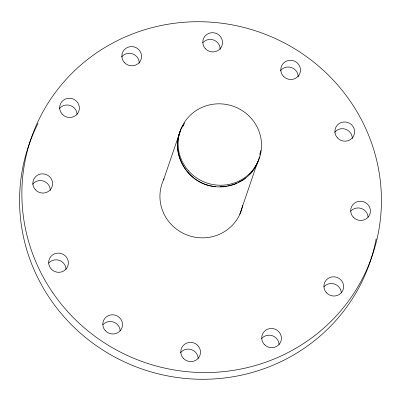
<?xml version="1.0" encoding="UTF-8"?>
<svg xmlns="http://www.w3.org/2000/svg" width="401" height="401" viewBox="0 0 401 401"><rect width="100%" height="100%" fill="white"/><g stroke="black" fill="none" stroke-linecap="round" stroke-linejoin="round"><path stroke-width="0.6" d="M259.392 156.811C254.394 179.944 227.287 192.425 205.663 184.54C184.936 177.417 172.285 153.237 179.763 132.335L180.179 131.528C169.849 155.809 189.853 185.317 215.753 186.505M260.084 153.513L260.299 152.46L259.753 155.092M260.409 151.944L260.73 150.395M180.33 131.037L180.926 129.067L183.392 125.172M239.783 214.36L257.828 161.428M163.513 179.929L180.926 129.067M182.891 126.265L183.432 125.212M183.703 124.686L184.615 122.917M253.036 170.069L251.522 172.46L249.021 174.736M253.973 168.585L257.196 163.498M245.442 177.989L243.628 179.638L238.645 182.189M237.001 183.036L234.064 184.54L227.552 185.954M226.339 186.219L223.477 186.836L220.064 186.691M376.163 238.866A180.35 174.836 18.9 0 1 142.836 369.306A180.35 174.836 18.9 0 1 38.075 123.358M242.645 205.447A41.854 40.576 18.9 0 1 188.635 235.572A41.854 40.576 18.9 0 1 164.049 178.811M121.543 56.992A9.895 9.589 18.9 0 1 132.631 53.879A9.895 9.589 18.9 0 1 139.282 63.268M202.796 42.701A9.895 9.589 18.9 0 1 213.803 40.07A9.895 9.589 18.9 0 1 220.219 49.368M280.459 70.676A9.895 9.589 18.9 0 1 291.547 67.569A9.895 9.589 18.9 0 1 298.199 76.952M334.599 132.36A9.895 9.589 18.9 0 1 345.687 129.252A9.895 9.589 18.9 0 1 352.339 138.636M350.71 211.222A9.895 9.589 18.9 0 1 361.471 208.505A9.895 9.589 18.9 0 1 368.123 217.382M323.913 286.81A9.895 9.589 18.9 0 1 334.68 284.088A9.895 9.589 18.9 0 1 341.331 292.971M261.718 338.474A9.895 9.589 18.9 0 1 272.485 335.752A9.895 9.589 18.9 0 1 279.131 344.634M180.465 352.765A9.895 9.589 18.9 0 1 191.302 349.567A9.895 9.589 18.9 0 1 198.199 358.534M102.801 324.785A9.895 9.589 18.9 0 1 113.563 322.063A9.895 9.589 18.9 0 1 120.215 330.945M48.661 263.101A9.895 9.589 18.9 0 1 59.428 260.379A9.895 9.589 18.9 0 1 66.075 269.261M32.551 184.239A9.895 9.589 18.9 0 1 43.639 181.132A9.895 9.589 18.9 0 1 50.295 190.515M59.348 108.656A9.895 9.589 18.9 0 1 70.185 105.463A9.895 9.589 18.9 0 1 77.082 114.425M52.917 292.91A180.35 174.836 18.9 0 0 363.476 276.545A180.35 174.836 18.9 0 0 188.555 21.975A180.35 174.836 18.9 0 0 52.917 292.91M183.207 358.158A9.895 9.589 18.9 0 0 199.969 355.281A9.895 9.589 18.9 0 0 188.756 342.504A9.895 9.589 18.9 0 0 183.207 358.158M105.222 330.569A9.895 9.589 18.9 0 0 121.984 327.692A9.895 9.589 18.9 0 0 110.771 314.915A9.895 9.589 18.9 0 0 105.222 330.569M51.082 268.886A9.895 9.589 18.9 0 0 67.844 266.008A9.895 9.589 18.9 0 0 56.631 253.231A9.895 9.589 18.9 0 0 51.082 268.886M35.293 189.638A9.895 9.589 18.9 0 0 52.06 186.756A9.895 9.589 18.9 0 0 40.842 173.979A9.895 9.589 18.9 0 0 35.293 189.638M62.09 114.054A9.895 9.589 18.9 0 0 78.852 111.172A9.895 9.589 18.9 0 0 67.639 98.395A9.895 9.589 18.9 0 0 62.09 114.054M124.285 62.386A9.895 9.589 18.9 0 0 141.047 59.508A9.895 9.589 18.9 0 0 129.834 46.732A9.895 9.589 18.9 0 0 124.285 62.386M205.217 48.486A9.895 9.589 18.9 0 0 221.984 45.609A9.895 9.589 18.9 0 0 210.766 32.832A9.895 9.589 18.9 0 0 205.217 48.486M283.201 76.075A9.895 9.589 18.9 0 0 299.963 73.198A9.895 9.589 18.9 0 0 288.75 60.421A9.895 9.589 18.9 0 0 283.201 76.075M337.341 137.759A9.895 9.589 18.9 0 0 354.103 134.876A9.895 9.589 18.9 0 0 342.89 122.099A9.895 9.589 18.9 0 0 337.341 137.759M353.126 217.011A9.895 9.589 18.9 0 0 369.892 214.129A9.895 9.589 18.9 0 0 358.679 201.352A9.895 9.589 18.9 0 0 353.126 217.011M326.334 292.595A9.895 9.589 18.9 0 0 343.096 289.712A9.895 9.589 18.9 0 0 331.883 276.936A9.895 9.589 18.9 0 0 326.334 292.595M264.139 344.258A9.895 9.589 18.9 0 0 280.9 341.381A9.895 9.589 18.9 0 0 269.688 328.604A9.895 9.589 18.9 0 0 264.139 344.258M188.355 170.671A41.854 40.576 18.9 0 0 259.282 158.485A41.854 40.576 18.9 0 0 211.838 104.43A41.854 40.576 18.9 0 0 188.355 170.671"/></g></svg>
